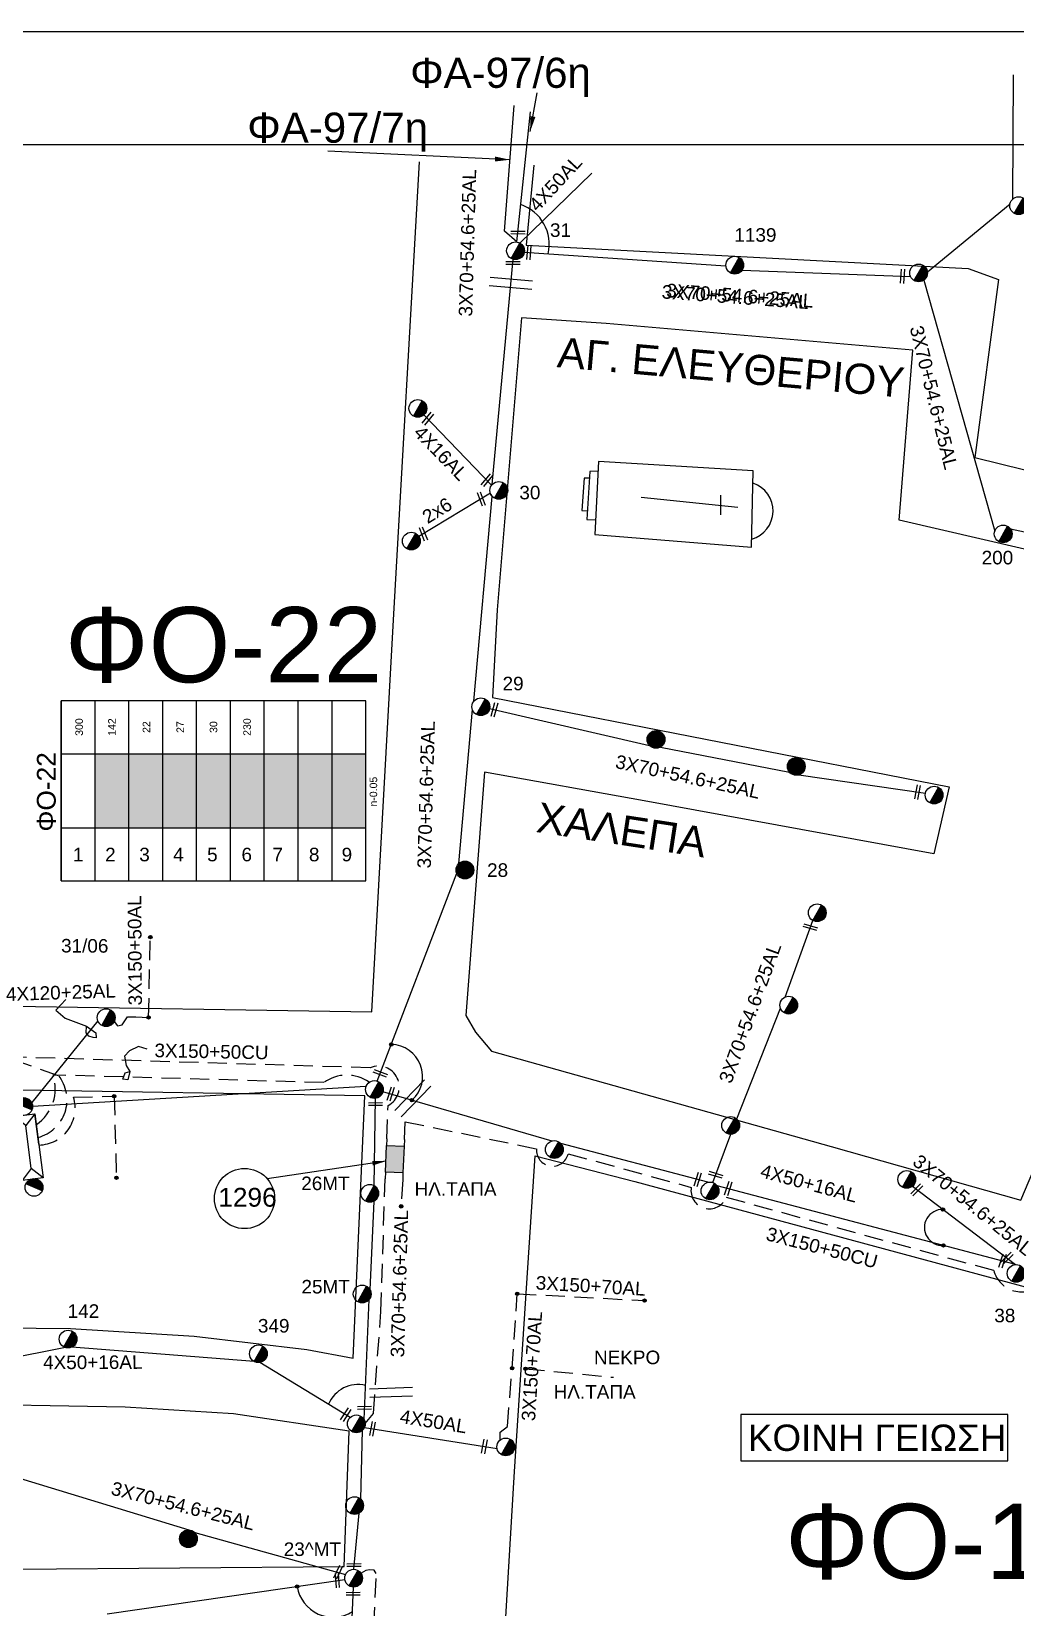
# Model space of a CAD drawing. Header units: millimetres. Extents: x 1113 to 5794, y 757 to 3537.
# Drawn here: x 1696.2 to 1827, y 1574.4 to 1783.7 of the extents above; entities that cross this region are included whole.
import ezdxf
from ezdxf.enums import TextEntityAlignment as Align

# ---------------------------------------------------------------- set-up
doc = ezdxf.new("R2010")
doc.units = ezdxf.units.MM
doc.linetypes.add('DASHED', pattern=[19.05, 12.7, -6.35])
for name, color, linetype in [('Link Box 4 Διευθύνσεων', 7, 'Continuous'), ('Άγνωστα', 7, 'Continuous'), ('Ασφαλειοκιβώτια Χ.Τ 9 αναχωρήσεων', 7, 'Continuous'), ('Γέφυρες Εναέριου Δικτύου', 7, 'Continuous'), ('Γυμνά εναέρια ΧΤ (3Φ)   4x16AL', 7, 'Continuous'), ('Γυμνά εναέρια ΧΤ (3Φ)   4x50AL', 7, 'Continuous'), ('Γυμνά εναέρια ΧΤ και ΦΟΠ (3Φ)   4x50+16AL', 7, 'Continuous'), ('Επιγραφές - Σχήματα', 7, 'Continuous'), ('Καλώδια ΧΤ   3x150+50AL', 7, 'DASHED'), ('Καλώδια ΧΤ   3x150+50CU', 7, 'DASHED'), ('Μηχανική τομή', 7, 'Continuous'), ('Στύλος Ξύλινος', 7, 'Continuous'), ('Στύλος Ξύλινος @ 1', 7, 'Continuous'), ('Στύλος ΦΜ', 7, 'Continuous'), ('Στύλος ΦΜ @ 1', 7, 'Continuous'), ('Συνδέσεις', 7, 'Continuous'), ('Συνεστραμμένα ΧΤ   3x70+54.6+25 AL', 7, 'SYN_LINE'), ('Συνεστραμμένα ΧΤ   4x120+25 AL', 7, 'SYN_LINE'), ('Τομή', 7, 'Continuous'), ('Υποσταθμός εναέριος 2 στύλων', 7, 'Continuous'), ('Υποσταθμός πόλεως', 7, 'Continuous'), ('Υπόβαθρο ΔΕΗ', 7, 'Continuous'), ('Υπόγεια καλώδια Δικτύου ΧΤ και Παρ. ΧΤ - 3X150+70 AL', 7, 'DASHED')]:
    doc.layers.add(name, color=color, linetype=linetype)
doc.styles.get("Standard").update_dxf_attribs({"font": 'arial.ttf'})
doc.linetypes.add('SYN_LINE', pattern='A,0.5,-0.0001,["/\\/\\/\\/",Standard,S=0.1,R=0,X=0,Y=-0.05],-0.25', length=0.7501)
doc.dimstyles.new('ISO-25', dxfattribs={"dimtxt": 2.5, "dimasz": 1.8, "dimexe": 1.25, "dimexo": 0.625, "dimtad": 1, "dimtxsty": 'Standard', "dimcen": 1.8, "dimadec": 0, "dimazin": 0, "dimtfac": 1, "dimtmove": 0, "dimatfit": 3, "dimfxl": 1.25, "dimarcsym": 0})

# ---------------------------------------------------------------- blocks, each defined once
blk = doc.blocks.new('ΥΠΑΡΧΩΝ ΤΣΙΜΕΝΤΕΝΙΟΣ ΣΤΥΛΟΣ')
at = {"layer": 'Στύλος ΦΜ'}
blk.add_hatch(color=7, dxfattribs=at).paths.add_polyline_path([(-1.29, -2.28, 0.574793), (2.62, 0, 0.268822), (1.3, 2.27)])
at = {"layer": 'Στύλος ΦΜ', "color": 7}
blk.add_line((-1.29, -2.28), (1.3, 2.27), dxfattribs=at)
blk.add_circle((0, 0), 2.62, dxfattribs=at)
at = {"layer": 'Στύλος ΦΜ', "flags": 4}
for tag, p in [('ΑΡΙΘΜΟΣ', (-4.68, 8.05)), ('ΤΥΠΟΣ', (-4.91, 3.03))]:
    blk.add_attdef(tag, p, '', height=4, dxfattribs=at)
blk = doc.blocks.new('ΥΠΑΡΧΩΝ ΞΥΛΙΝΟΣ ΣΤΥΛΟΣ')
at = {"layer": 'Στύλος Ξύλινος'}
h = blk.add_hatch(color=7, dxfattribs=at)
h.paths.add_polyline_path([(-2.62, 0, 0.270008), (-1.29, -2.28), (1.3, 2.27, 0.576266)])
h.paths.add_polyline_path([(-1.29, -2.28, 0.574793), (2.62, 0, 0.268822), (1.3, 2.27)])
at = {"layer": 'Στύλος Ξύλινος', "color": 7}
blk.add_line((-1.29, -2.28), (1.3, 2.27), dxfattribs=at)
blk.add_circle((0, 0), 2.62, dxfattribs=at)
at = {"layer": 'Στύλος Ξύλινος', "flags": 4}
for tag, p in [('ΑΡΙΘΜΟΣ', (-4.91, 8.6)), ('ΤΥΠΟΣ', (-4.85, 3.39))]:
    blk.add_attdef(tag, p, '', height=4, dxfattribs=at)
blk = doc.blocks.new('ΥΠΟΣΤΑΘΜΟΣ ΕΝΑΕΡΙΟΣ ΕΠΙ 2 ΣΤΥΛΩΝ')
at = {"layer": 'Υποσταθμός εναέριος 2 στύλων', "linetype": 'Continuous'}
for points in [[(-11.97, -2.11, 0.574793), (-8.45, -0.07, 0.268822), (-9.64, 1.98)], [(9.68, -2.15, 0.574793), (13.19, -0.1, 0.268822), (12.01, 1.95)]]:
    blk.add_hatch(color=256, dxfattribs=at).paths.add_polyline_path(points)
for p, q in [((-11.97, -2.11), (-9.64, 1.98)), ((9.68, -2.15), (12.01, 1.95))]:
    blk.add_line(p, q, dxfattribs=at)
for centre in [(-10.81, -0.07), (10.84, -0.1)]:
    blk.add_circle(centre, 2.36, dxfattribs=at)
at = {"layer": 'Υποσταθμός πόλεως', "linetype": 'Continuous', "ltscale": 40}
blk.add_lwpolyline([(-8.57, 2.82), (8.57, 2.82), (8.57, -2.82), (-8.57, -2.82)], close=True, dxfattribs=at)
for points in [[(-5.75, 0), (-8.57, 2.82)], [(-8.57, -2.82), (-5.75, 0)], [(-5.75, 0), (5.75, 0)], [(5.75, 0), (8.57, 2.82)], [(8.57, -2.82), (5.75, 0)]]:
    blk.add_lwpolyline(points, dxfattribs=at)
at = {"layer": 'Υποσταθμός εναέριος 2 στύλων', "ltscale": 40, "flags": 1}
for tag, p in [('ΜΕΤΑΣΧΗΜΑΤΙΣΜΟΣ', (14.09, 2.51)), ('ΙΣΧΥΣ', (14.07, -0.28)), ('ΑΡΙΘΜΟΣ', (14.19, -3))]:
    blk.add_attdef(tag, p, '', height=1.8, dxfattribs=at)
blk = doc.blocks.new('LINK BOX 4 ΑΝΑΧΩΡΗΣΕΩΝ')
at = {"layer": 'Link Box 4 Διευθύνσεων', "ltscale": 40}
blk.add_hatch(color=256, dxfattribs=at).paths.add_polyline_path([(-3.54, 0), (-3.54, -4.67), (3.54, -4.67), (3.54, 0)])
for p, q in [((-3.54, 0), (-5.33, 0)), ((5.33, 0), (3.54, 0)), ((-3.54, -4.67), (-5.33, -4.67)), ((5.33, -4.67), (3.54, -4.67))]:
    blk.add_line(p, q, dxfattribs=at)
blk.add_lwpolyline([(-3.54, -4.67), (-3.54, 0), (3.54, 0), (3.54, -4.67)], close=True, dxfattribs=at)
blk = doc.blocks.new('ΑΣΦΑΛΕΙΟΚΙΒΩΤΙΟ ΥΠΟΣΤΑΘΜΟΥ 9 ΑΝΑΧΩΡΗΣΕΩΝ')
at = {"layer": 'Ασφαλειοκιβώτια Χ.Τ 9 αναχωρήσεων', "ltscale": 40}
for p, q in [((-23.8, 40.36), (24.02, 40.36)), ((-9.72, 40.36), (-9.72, -40.64)), ((9.94, 40.36), (9.94, -40.64)), ((-23.8, 31.36), (24.02, 31.36)), ((-23.8, 22.36), (24.02, 22.36)), ((-23.8, 13.36), (24.02, 13.36)), ((-23.8, 4.36), (24.02, 4.36)), ((-23.8, -4.64), (24.02, -4.64)), ((-23.8, -13.64), (24.02, -13.64)), ((-23.8, -22.64), (24.02, -22.64)), ((-23.8, -31.64), (24.02, -31.64))]:
    blk.add_line(p, q, dxfattribs=at)
at = {"layer": 'Ασφαλειοκιβώτια Χ.Τ 9 αναχωρήσεων'}
blk.add_lwpolyline([(-23.8, -40.64), (24.02, -40.64), (24.02, 40.36), (-23.8, 40.36)], close=True, dxfattribs=at)
for s, p in [('1', (-18.61, 37.24)), ('2', (-18.61, 28.67)), ('3', (-18.61, 19.6)), ('4', (-18.61, 10.58)), ('5', (-18.61, 1.57)), ('6', (-18.61, -7.57)), ('7', (-18.61, -15.81)), ('8', (-18.61, -25.5)), ('9', (-18.61, -34.19))]:
    blk.add_text(s, height=3.6, rotation=270, dxfattribs=at).set_placement(p)
at = {"layer": 'Ασφαλειοκιβώτια Χ.Τ 9 αναχωρήσεων', "ltscale": 40}
for tag, height, p in [('ΟΝΟΜΑ', 5, (-0.16, 44.31)), ('ΚΕΙΜΕΝΟ 1', 2, (17.06, 35.59)), ('ΚΕΙΜΕΝΟ 2', 2, (17.06, 26.88)), ('ΚΕΙΜΕΝΟ 3', 2, (17.06, 17.69)), ('ΚΕΙΜΕΝΟ 4', 2, (17.06, 8.71)), ('ΚΕΙΜΕΝΟ 5', 2, (17.06, -0.13)), ('ΚΕΙΜΕΝΟ 6', 2, (17.06, -9.05)), ('ΚΕΙΜΕΝΟ 7', 2, (17.06, -18.13)), ('ΚΕΙΜΕΝΟ 8', 2, (17.06, -26.85)), ('ΚΕΙΜΕΝΟ 9', 2, (17.06, -35.99)), ('ΣΧ', 2, (-0.1, -42.64))]:
    blk.add_attdef(tag, text='', height=height, dxfattribs=at).set_placement(p, align=Align.MIDDLE_CENTER)
blk = doc.blocks.new('ΜΗΧΑΝΙΚΗ ΤΟΜΗ')
at = {"layer": 'Μηχανική τομή', "ltscale": 40}
for p, q in [((-1.89, 0.78), (1.89, 0.78)), ((1.89, 0), (-1.89, 0))]:
    blk.add_line(p, q, dxfattribs=at)
blk = doc.blocks.new('ΤΟΜΗ')
at = {"layer": 'Τομή', "ltscale": 40}
for p, q in [((-5.68, 0), (5.68, 0)), ((5.68, -2.33), (-5.68, -2.33))]:
    blk.add_line(p, q, dxfattribs=at)
blk = doc.blocks.new('_ΣΥΝΔΕΣΗ')
at = {"layer": 'Συνδέσεις', "linetype": 'SYN_LINE', "ltscale": 40}
blk.add_hatch(color=256, dxfattribs=at).paths.add_polyline_path([(0.5, -0.01, 1), (-0.5, -0.01, 1)])
at = {"layer": 'Συνδέσεις'}
blk.add_circle((0, -0.01), 0.5, dxfattribs=at)

msp = doc.modelspace()

# ---------------------------------------------------------------- hatches: boundary and pattern name
at = {"layer": 'Ασφαλειοκιβώτια Χ.Τ 9 αναχωρήσεων', "lineweight": -3}
for color, points in [(27, [(1709.11, 1687.78), (1704.61, 1687.78), (1704.61, 1677.95), (1709.11, 1677.95)]), (6, [(1713.61, 1687.78), (1709.11, 1687.78), (1709.11, 1677.95), (1713.61, 1677.95)]), (85, [(1718.11, 1687.78), (1713.61, 1687.78), (1713.61, 1677.95), (1718.11, 1677.95)]), (5, [(1722.61, 1687.78), (1718.11, 1687.78), (1718.11, 1677.95), (1722.61, 1677.95)]), (1, [(1727.11, 1687.78), (1722.61, 1687.78), (1722.61, 1677.95), (1727.11, 1677.95)]), (30, [(1731.61, 1687.78), (1727.11, 1687.78), (1727.11, 1677.95), (1731.61, 1677.95)]), (2, [(1736.11, 1687.78), (1731.61, 1687.78), (1731.61, 1677.95), (1736.11, 1677.95)]), (62, [(1740.61, 1687.78), (1736.11, 1687.78), (1736.11, 1677.95), (1740.61, 1677.95)])]:
    msp.add_hatch(color=color, dxfattribs=at).paths.add_polyline_path(points)

# ---------------------------------------------------------------- linework, layer by layer
at = {"layer": 'Άγνωστα', "color": 27, "lineweight": -3}
for points in [[(1757.16, 1722.4), (1747.65, 1716.67)], [(1739.93, 1588.77), (1740.17, 1597.95)], [(1738.99, 1579.46), (1739.72, 1586.92)]]:
    msp.add_lwpolyline(points, dxfattribs=at)
at = {"layer": 'Άγνωστα', "lineweight": -3}
for points in [[(1757.21, 1722.28), (1757.41, 1721.98)], [(1697.14, 1635.93), (1696.62, 1639.98)]]:
    msp.add_lwpolyline(points, dxfattribs=at)
at = {"layer": 'Άγνωστα', "linetype": 'DASHED', "lineweight": -3, "ltscale": 0.2}
msp.add_lwpolyline([(1761.81, 1606.11), (1761.81, 1606.11), (1773.52, 1604.97)], dxfattribs=at)
at = {"layer": 'Άγνωστα', "color": 30, "lineweight": -3}
msp.add_lwpolyline([(1738.7, 1570.94), (1738.97, 1577.1)], dxfattribs=at)
at = {"layer": 'Γέφυρες Εναέριου Δικτύου', "lineweight": -3}
for centre, radius, start, end in [((1759.4, 1755.46), 5.58, 346.8547, 71.3154), ((1743.91, 1644.94), 4.24, 311.8112, 88.8473), ((1739.54, 1599.8), 4.2, 75.8479, 157.8618), ((1736.23, 1577.91), 4.81, 188.8558, 302.6699)]:
    msp.add_arc(centre, radius, start, end, dxfattribs=at)
at = {"layer": 'Γυμνά εναέρια ΧΤ (3Φ)   4x16AL', "color": 27, "lineweight": -3}
msp.add_lwpolyline([(1748.31, 1732.81), (1757.32, 1723.46)], dxfattribs=at)
at = {"layer": 'Γυμνά εναέρια ΧΤ (3Φ)   4x50AL', "color": 2, "linetype": 'SYN_LINE', "lineweight": -3, "ltscale": 10}
msp.add_lwpolyline([(1761.09, 1755.63), (1770.63, 1764.9)], dxfattribs=at)
at = {"layer": 'Γυμνά εναέρια ΧΤ (3Φ)   4x50AL', "color": 27, "lineweight": -3}
msp.add_lwpolyline([(1740.41, 1598.29), (1758.04, 1595.5)], dxfattribs=at)
at = {"layer": 'Γυμνά εναέρια ΧΤ και ΦΟΠ (3Φ)   4x50+16AL', "color": 85, "lineweight": -3}
for points in [[(1826.27, 1717.68), (1836.41, 1715.52)], [(1740.61, 1643.52), (1740.59, 1643.6), (1696.31, 1640.94)], [(1765.35, 1636.35), (1742.88, 1642.9)], [(1786.08, 1630.87), (1766.51, 1636.03)], [(1826.96, 1619.95), (1787.29, 1630.42)]]:
    msp.add_lwpolyline(points, dxfattribs=at)
at = {"layer": 'Γυμνά εναέρια ΧΤ και ΦΟΠ (3Φ)   4x50+16AL', "color": 27, "lineweight": -3}
for points in [[(1700.68, 1608.92), (1667.23, 1602.27)], [(1725.79, 1607.04), (1725.74, 1607.07), (1701.51, 1608.97)], [(1738.53, 1599.64), (1726.5, 1606.93)]]:
    msp.add_lwpolyline(points, dxfattribs=at)
at = {"layer": 'Γυμνά εναέρια ΧΤ και ΦΟΠ (3Φ)   4x50+16AL', "color": 30, "lineweight": -3}
msp.add_lwpolyline([(1737.82, 1578.08), (1706.2, 1573.51)], dxfattribs=at)
at = {"layer": 'Επιγραφές - Σχήματα', "lineweight": -3}
for points in [[(1112.77, 1783.73), (3154.51, 1783.73), (3154.51, 757.28), (1112.77, 757.28)], [(1127.77, 1768.73), (3139.51, 1768.73), (3139.51, 772.28), (1127.77, 772.28)]]:
    msp.add_lwpolyline(points, close=True, dxfattribs=at)
for points in [[(1700.72, 1655.14), (1699.4, 1653.74), (1700.65, 1652.65), (1703.47, 1651.62), (1704.72, 1650.72), (1704.75, 1650.07), (1704.38, 1650.11), (1703.79, 1650.28), (1703.41, 1650.72), (1703.47, 1651.62)], [(1711.53, 1648.55), (1710.39, 1648.92), (1709.19, 1648.33), (1708.51, 1647.62), (1708.76, 1646.39), (1709.22, 1645.59), (1708.96, 1644.46), (1708.3, 1644.55), (1708.62, 1645.4), (1709.22, 1645.59)]]:
    msp.add_lwpolyline(points, dxfattribs=at)
at = {"layer": 'Επιγραφές - Σχήματα', "color": 190, "lineweight": -3}
msp.add_lwpolyline([(1790.44, 1593.86), (1825.95, 1593.86), (1825.95, 1600.04), (1790.44, 1600.04)], close=True, dxfattribs=at)
at = {"layer": 'Επιγραφές - Σχήματα', "lineweight": -3}
msp.add_circle((1724.48, 1628.71), 4, dxfattribs=at)
msp.add_arc((1817.24, 1624.87), 2.39, 88.109, 273.2179, dxfattribs=at)
at = {"layer": 'Καλώδια ΧΤ   3x150+50AL', "color": 1, "lineweight": -3, "ltscale": 0.2}
msp.add_lwpolyline([(1697.03, 1636.83, 0.541879), (1699.77, 1645.03), (1689.42, 1648.65), (1663.41, 1649.32), (1663.84, 1654.63), (1670.03, 1662.18), (1670.03, 1662.18), (1675.77, 1665.54), (1677.64, 1663.2, 0.755651), (1679.35, 1661.01), (1682.88, 1655.91), (1684.28, 1654.83), (1685.54, 1654.76)], format="xyb", dxfattribs=at)
at = {"layer": 'Καλώδια ΧΤ   3x150+50AL', "color": 62, "lineweight": -3, "ltscale": 0.2}
msp.add_lwpolyline([(1707.15, 1652.24), (1707.61, 1651.67), (1708.21, 1651.8), (1708.93, 1652.84), (1710.04, 1652.86), (1711.73, 1652.77), (1711.96, 1663.44)], dxfattribs=at)
at = {"layer": 'Καλώδια ΧΤ   3x150+50AL', "color": 2, "lineweight": -3, "ltscale": 0.2}
msp.add_lwpolyline([(1697.16, 1635.82, 0.496981), (1701.75, 1642.18), (1707.15, 1642.31), (1707.45, 1631.48)], format="xyb", dxfattribs=at)
at = {"layer": 'Καλώδια ΧΤ   3x150+50AL', "color": 7, "lineweight": -3, "ltscale": 0.2}
msp.add_lwpolyline([(1735.57, 1493.16), (1736.71, 1492.96), (1737.71, 1493.22), (1739.29, 1494.29), (1739.75, 1495.61), (1739.73, 1497.18), (1739.69, 1498.29), (1739.03, 1499.19), (1738.52, 1500.05), (1738.68, 1502.95), (1739.27, 1503.33), (1739.99, 1503.44), (1742.27, 1527.5), (1741.1, 1528.16), (1741.89, 1529.69), (1741.33, 1532.39), (1740.33, 1533.33), (1739.87, 1533.83), (1741.99, 1578.92), (1741.7, 1579.36), (1741.11, 1579.4), (1740.6, 1579.32), (1739.97, 1578.93)], dxfattribs=at)
at = {"layer": 'Καλώδια ΧΤ   3x150+50CU', "color": 27, "lineweight": -3, "ltscale": 0.2}
msp.add_lwpolyline([(1741.05, 1644.15, 0.322058), (1735.01, 1644.11), (1699.02, 1645.12, -0.338151), (1696.81, 1638.54, 2.95301)], format="xyb", dxfattribs=at)
at = {"layer": 'Καλώδια ΧΤ   3x150+50CU', "color": 30, "lineweight": -3, "ltscale": 0.2}
msp.add_lwpolyline([(1745.74, 1636.55), (1745.84, 1638.91), (1763.29, 1635.32, 0.93092), (1767.5, 1634.67), (1783.86, 1630.19, 0.908402), (1788.51, 1628.89), (1824.06, 1619.17, 0.57178), (1830.47, 1617.39, -14.738348)], format="xyb", dxfattribs=at)
msp.add_lwpolyline([(1740.52, 1598.81), (1741.61, 1600.17), (1742.61, 1613.71), (1743.17, 1631.33)], dxfattribs=at)
at = {"layer": 'Καλώδια ΧΤ   3x150+50CU', "color": 27, "lineweight": -3, "ltscale": 0.2}
msp.add_lwpolyline([(1745.5, 1631.22), (1745.3, 1627.68)], dxfattribs=at)
at = {"layer": 'Συνεστραμμένα ΧΤ   3x70+54.6+25 AL', "color": 85, "lineweight": -3, "ltscale": 20}
for points in [[(1826.6, 1761.47), (1826.6, 1761.47), (1826.71, 1777.99)], [(1760.66, 1755.78), (1762.48, 1773.06)], [(1761.66, 1754.41), (1788.47, 1752.59)], [(1790.6, 1752.02), (1813.01, 1751.18)], [(1814.78, 1750.72), (1824.21, 1717.38)], [(1789.92, 1639.28), (1795.7, 1654.01)], [(1786.72, 1630.83), (1789.11, 1637.25)], [(1813.25, 1630.34), (1826.96, 1619.95)]]:
    msp.add_lwpolyline(points, dxfattribs=at)
at = {"layer": 'Συνεστραμμένα ΧΤ   3x70+54.6+25 AL', "color": 2, "lineweight": -3, "ltscale": 20}
msp.add_lwpolyline([(1760.66, 1755.78), (1759.03, 1757.22), (1760.34, 1773.91)], dxfattribs=at)
at = {"layer": 'Συνεστραμμένα ΧΤ   3x70+54.6+25 AL', "color": 85, "lineweight": -3, "ltscale": 10}
for points in [[(1815.25, 1751.83), (1826.23, 1760.85)], [(1796.33, 1655.48), (1800.02, 1665.65)]]:
    msp.add_lwpolyline(points, dxfattribs=at)
at = {"layer": 'Συνεστραμμένα ΧΤ   3x70+54.6+25 AL', "color": 27, "lineweight": -3, "ltscale": 20}
for points in [[(1757.39, 1723.55), (1757.39, 1723.55), (1760.19, 1753.47)], [(1754.98, 1694.79), (1757.41, 1721.98)], [(1752.96, 1673.21), (1754.77, 1693.66)], [(1757.04, 1693.79), (1778.29, 1688.91)], [(1779.75, 1688.67), (1796.92, 1685.34)], [(1798.17, 1684.98), (1814.99, 1682.54)], [(1742.13, 1644.3), (1752.68, 1671.91), (1752.68, 1671.91)], [(1741.79, 1630.37), (1741.71, 1630.42), (1741.91, 1642.03)], [(1741.16, 1616.59), (1741.71, 1628.37)], [(1740.37, 1599.35), (1741.06, 1615.32)]]:
    msp.add_lwpolyline(points, dxfattribs=at)
at = {"layer": 'Συνεστραμμένα ΧΤ   3x70+54.6+25 AL', "color": 30, "lineweight": -3, "ltscale": 20}
for points in [[(1694.55, 1591.57), (1717.06, 1584.7)], [(1717.88, 1584.33), (1737.92, 1578.79)]]:
    msp.add_lwpolyline(points, dxfattribs=at)
at = {"layer": 'Συνεστραμμένα ΧΤ   4x120+25 AL', "color": 62, "lineweight": -3, "ltscale": 10}
msp.add_lwpolyline([(1704.99, 1652.31), (1696.19, 1641.45)], dxfattribs=at)
at = {"layer": 'Υπόβαθρο ΔΕΗ', "lineweight": -3}
for points in [[(1630.96, 1768.73), (1641.84, 1744.25), (1652.4, 1723.96), (1663.43, 1702.01), (1663.43, 1702.01), (1677.34, 1674.95), (1691.05, 1654.31), (1741.41, 1653.5), (1744.25, 1704.77), (1747.72, 1766.42)], [(1762.94, 1765.99), (1761.9, 1755.34), (1820.68, 1752.23), (1820.68, 1752.23), (1824.69, 1750.81), (1821.53, 1727.13), (1864.32, 1716.63), (1880.78, 1766.12)], [(1860.98, 1707.83), (1839.44, 1712.37), (1811.49, 1718.81), (1813.3, 1741.39), (1772.53, 1744.93), (1761.28, 1745.7), (1758.06, 1706.9), (1757.45, 1695.25), (1818.16, 1683.41), (1816.12, 1674.52), (1777.59, 1681.53), (1777.59, 1681.53), (1756.36, 1685.37), (1753.91, 1653.01), (1755.19, 1650.8), (1757.31, 1648.27), (1802.46, 1635.61), (1827.65, 1628.51), (1847.24, 1674.68), (1860.98, 1707.83)], [(1771.45, 1725.31), (1770.38, 1725.27), (1769.98, 1718.9), (1771.14, 1718.85)], [(1771.51, 1726.61), (1771.05, 1716.93), (1791.87, 1715.25), (1792.1, 1725.39), (1771.51, 1726.61)], [(1770.32, 1724.39), (1769.64, 1724.4), (1769.3, 1720.09), (1770.05, 1720.04)], [(1777.18, 1721.89), (1790.04, 1720.55)], [(1787.75, 1722.16), (1787.75, 1719.54)], [(1642.87, 1646.33), (1636.45, 1608.42), (1664.19, 1610.99), (1683.07, 1611.61), (1701.34, 1611.45), (1717.78, 1610.43), (1732.74, 1608.66), (1738.9, 1607.49), (1740.48, 1642.37), (1692.15, 1643.14), (1660.52, 1643.8), (1642.87, 1646.33), (1630.63, 1648.3)], [(1965.86, 1529.64), (2033.17, 1486.32), (2049.96, 1476.88), (2029.59, 1434.24), (1971.23, 1455.25), (1934.35, 1468.36), (1930.64, 1458.3), (1971.01, 1443.92), (2026.59, 1424.82), (2016.3, 1391.08), (1970.38, 1407.13), (1941.94, 1417.14), (1885.15, 1436.51), (1852.12, 1450.45), (1816.07, 1463.91), (1791.03, 1472.26), (1770, 1478.62), (1753.53, 1482.55), (1758.04, 1553.81), (1760.37, 1592.47), (1763.1, 1634.4), (1776.36, 1630.97), (1867.48, 1606.38), (1863.83, 1592.47)], [(1635.15, 1598.06), (1631.55, 1579.82), (1634.62, 1578.89), (1694.03, 1579.5), (1737.72, 1579.84), (1738.41, 1597.79), (1723, 1600.1), (1708.62, 1600.99), (1683.61, 1601.45), (1661.65, 1600.43), (1635.15, 1598.06)]]:
    msp.add_lwpolyline(points, dxfattribs=at)
msp.add_arc((1790.86, 1720.04), 3.87, 285.6152, 71.8, dxfattribs=at)
at = {"layer": 'Υπόγεια καλώδια Δικτύου ΧΤ και Παρ. ΧΤ - 3X150+70 AL', "color": 5, "lineweight": -3, "ltscale": 0.2}
msp.add_lwpolyline([(1743.41, 1636.65), (1743.56, 1641.07, 0.961082), (1741.19, 1646.08), (1691.84, 1647.56), (1661.67, 1648.2), (1662.38, 1655.24), (1662.38, 1655.24), (1669.08, 1664.18), (1677.32, 1668.54), (1675.61, 1671.07)], format="xyb", dxfattribs=at)
at = {"layer": 'Υπόγεια καλώδια Δικτύου ΧΤ και Παρ. ΧΤ - 3X150+70 AL', "color": 27, "lineweight": -3, "ltscale": 0.2}
msp.add_lwpolyline([(1758.44, 1596.63), (1758.44, 1597.69), (1759.43, 1598.42), (1760.04, 1606.17), (1760.73, 1616.07), (1777.66, 1615.16)], dxfattribs=at)

# ---------------------------------------------------------------- block references
at = {"layer": 'Link Box 4 Διευθύνσεων', "lineweight": -3, "xscale": 0.4999999999999482, "yscale": 0.4999999999999482, "zscale": 0.4999999999999482, "rotation": 87.40591045116676}
msp.add_blockref('LINK BOX 4 ΑΝΑΧΩΡΗΣΕΩΝ', (1743.29, 1633.99), dxfattribs=at)
at = {"layer": 'Ασφαλειοκιβώτια Χ.Τ 9 αναχωρήσεων', "lineweight": -3, "xscale": 0.5, "yscale": 0.5, "zscale": 0.5, "rotation": 90}
msp.add_blockref('ΑΣΦΑΛΕΙΟΚΙΒΩΤΙΟ ΥΠΟΣΤΑΘΜΟΥ 9 ΑΝΑΧΩΡΗΣΕΩΝ', (1720.29, 1682.81), dxfattribs=at).add_auto_attribs({'ΟΝΟΜΑ': 'ΦΟ-22', 'ΣΧ': 'n-0.05', 'ΚΕΙΜΕΝΟ 2': '142', 'ΚΕΙΜΕΝΟ 1': '300', 'ΚΕΙΜΕΝΟ 3': '22', 'ΚΕΙΜΕΝΟ 4': '27', 'ΚΕΙΜΕΝΟ 5': '30', 'ΚΕΙΜΕΝΟ 6': '230'})
at = {"layer": 'Μηχανική τομή', "lineweight": -3}
for p, xscale, yscale, zscale, rotation in [((1760.82, 1757.22), 0.4999999999998208, 0.4999999999998208, 0.4999999999998208, 179.6638358850386), ((1762.48, 1754.36), 0.4999999999998343, 0.4999999999998343, 0.4999999999998343, 85.84795378965917), ((1760.16, 1753.17), 0.4999999999998208, 0.4999999999998208, 0.4999999999998208, 179.6638358850386), ((1812.12, 1751.21), 0.4999999999998343, 0.4999999999998343, 0.4999999999998343, 85.84795378965917), ((1748.69, 1732.42), 0.4999999999998414, 0.4999999999998414, 0.4999999999998414, 230.3856702786763), ((1756.55, 1724.26), 0.4999999999998414, 0.4999999999998414, 0.4999999999998414, 230.3856702786763), ((1755.78, 1721.56), 0.4999999999996998, 0.4999999999996998, 0.4999999999996998, 291.0225416586474), ((1748.08, 1716.93), 0.4999999999996998, 0.4999999999996998, 0.4999999999996998, 291.0225416586474), ((1757.5, 1693.69), 0.4999999999997571, 0.4999999999997571, 0.4999999999997571, 254.1791106452644), ((1813.74, 1682.72), 0.4999999999997007, 0.4999999999997007, 0.4999999999997007, 258.9335047382687), ((1799.63, 1664.57), 0.4999999999998382, 0.4999999999998382, 0.4999999999998382, 343.3507120019266), ((1742.46, 1645.16), 0.4999999999997286, 0.4999999999997286, 0.4999999999997286, 338.6354787106545), ((1744.1, 1642.55), 0.4999999999996403, 0.4999999999996403, 0.4999999999996403, 72.05658553480758), ((1744.1, 1642.55), 0.4999999999996403, 0.4999999999996403, 0.4999999999996403, 72.05658553480758), ((1741.89, 1641.07), 0.4999999999996538, 0.4999999999996538, 0.4999999999996538, 1.070079682174826), ((1784.9, 1631.18), 0.4999999999996403, 0.4999999999996403, 0.4999999999996403, 72.05658553480758), ((1787.04, 1631.69), 0.4999999999998382, 0.4999999999998382, 0.4999999999998382, 343.3507120019266), ((1788.96, 1629.98), 0.4999999999996403, 0.4999999999996403, 0.4999999999996403, 72.05658553480758), ((1813.69, 1630.01), 0.4999999999996989, 0.4999999999996989, 0.4999999999996989, 225.5951989790213), ((1825.41, 1620.36), 0.4999999999996403, 0.4999999999996403, 0.4999999999996403, 72.05658553480758), ((1825.69, 1620.91), 0.4999999999996701, 0.4999999999996701, 0.4999999999996701, 224.3467331449228), ((1738.1, 1599.9), 0.5000000000000299, 0.5000000000000299, 0.5000000000000299, 56.3598473190611), ((1740.43, 1600.71), 0.4999999999996538, 0.4999999999996538, 0.4999999999996538, 1.070079682174826), ((1741.68, 1598.09), 0.5000000000000059, 0.5000000000000059, 0.5000000000000059, 79.42050273566457), ((1756.55, 1595.73), 0.5000000000000059, 0.5000000000000059, 0.5000000000000059, 79.42050273566457), ((1737.1, 1579.01), 0.4999999999999227, 0.4999999999999227, 0.4999999999999227, 65.27556494089829), ((1737.01, 1577.97), 0.4999999999998695, 0.4999999999998695, 0.4999999999998695, 93.86653427831513), ((1739.03, 1579.82), 0.5000000000000103, 0.5000000000000103, 0.5000000000000103, 0.2802491494503461), ((1738.92, 1576.01), 0.5000000000000103, 0.5000000000000103, 0.5000000000000103, 0.2802491494503461)]:
    msp.add_blockref('ΜΗΧΑΝΙΚΗ ΤΟΜΗ', p, dxfattribs=dict(at, xscale=xscale, yscale=yscale, zscale=zscale, rotation=rotation))
at = {"layer": 'Στύλος Ξύλινος @ 1', "lineweight": -3, "ltscale": 40, "xscale": 0.4499999999998181, "yscale": 0.4499999999998181, "zscale": 0.4499999999998181}
for p in [(1779.17, 1689.7), (1797.81, 1686.11), (1717.02, 1583.52)]:
    msp.add_blockref('ΥΠΑΡΧΩΝ ΞΥΛΙΝΟΣ ΣΤΥΛΟΣ', p, dxfattribs=at)
at = {"layer": 'Στύλος Ξύλινος @ 1', "lineweight": -3, "ltscale": 40}
ref = msp.add_blockref('ΥΠΑΡΧΩΝ ΞΥΛΙΝΟΣ ΣΤΥΛΟΣ', (1753.77, 1672.35), dxfattribs=dict(at, xscale=0.4499999999998181, yscale=0.4499999999998181, zscale=0.4499999999998181))
ref.add_attrib('ΤΥΠΟΣ', '28', (1756.72, 1671.44), dxfattribs={"layer": 'Στύλος Ξύλινος', "height": 1.8, "flags": 4})
at = {"layer": 'Στύλος ΦΜ @ 1', "lineweight": -3, "ltscale": 40, "xscale": 0.4499999999998181, "yscale": 0.4499999999998181, "zscale": 0.4499999999998181}
for p in [(1827.38, 1760.6), (1814.08, 1751.67), (1747.52, 1733.67), (1746.65, 1716.04), (1816.14, 1682.3), (1800.6, 1666.67), (1706.09, 1652.74), (1796.81, 1654.4), (1741.74, 1643.19), (1789.1, 1638.43), (1765.66, 1635.22), (1786.35, 1629.72), (1812.5, 1631.25), (1739.34, 1598.78), (1759.2, 1595.72), (1739.11, 1587.93)]:
    msp.add_blockref('ΥΠΑΡΧΩΝ ΤΣΙΜΕΝΤΕΝΙΟΣ ΣΤΥΛΟΣ', p, dxfattribs=at)
at = {"layer": 'Στύλος ΦΜ @ 1', "lineweight": -3, "ltscale": 40}
ref = msp.add_blockref('ΥΠΑΡΧΩΝ ΤΣΙΜΕΝΤΕΝΙΟΣ ΣΤΥΛΟΣ', (1760.5, 1754.61), dxfattribs=dict(at, xscale=0.4499999999998181, yscale=0.4499999999998181, zscale=0.4499999999998181))
ref.add_attrib('ΤΥΠΟΣ', '31', (1765.08, 1756.45), dxfattribs={"layer": 'Στύλος ΦΜ', "height": 1.8, "flags": 4})
ref = msp.add_blockref('ΥΠΑΡΧΩΝ ΤΣΙΜΕΝΤΕΝΙΟΣ ΣΤΥΛΟΣ', (1789.64, 1752.69), dxfattribs=dict(at, xscale=0.4499999999998181, yscale=0.4499999999998181, zscale=0.4499999999998181))
ref.add_attrib('ΤΥΠΟΣ', '1139', (1789.59, 1755.81), dxfattribs={"layer": 'Στύλος ΦΜ', "height": 1.8, "flags": 4})
ref = msp.add_blockref('ΥΠΑΡΧΩΝ ΤΣΙΜΕΝΤΕΝΙΟΣ ΣΤΥΛΟΣ', (1758.28, 1722.77), dxfattribs=dict(at, xscale=0.4499999999998181, yscale=0.4499999999998181, zscale=0.4499999999998181))
ref.add_attrib('ΤΥΠΟΣ', '30', (1761.01, 1721.59), dxfattribs={"layer": 'Στύλος ΦΜ', "height": 1.8, "flags": 4})
ref = msp.add_blockref('ΥΠΑΡΧΩΝ ΤΣΙΜΕΝΤΕΝΙΟΣ ΣΤΥΛΟΣ', (1825.32, 1716.99), dxfattribs=dict(at, xscale=0.4499999999998181, yscale=0.4499999999998181, zscale=0.4499999999998181))
ref.add_attrib('ΤΥΠΟΣ', '200', (1822.46, 1712.95), dxfattribs={"layer": 'Στύλος ΦΜ', "height": 1.8, "flags": 4})
ref = msp.add_blockref('ΥΠΑΡΧΩΝ ΤΣΙΜΕΝΤΕΝΙΟΣ ΣΤΥΛΟΣ', (1755.89, 1694.04), dxfattribs=dict(at, xscale=0.4499999999998181, yscale=0.4499999999998181, zscale=0.4499999999998181))
ref.add_attrib('ΤΥΠΟΣ', '29', (1758.78, 1696.22), dxfattribs={"layer": 'Στύλος ΦΜ', "height": 1.8, "flags": 4})
ref = msp.add_blockref('ΥΠΑΡΧΩΝ ΤΣΙΜΕΝΤΕΝΙΟΣ ΣΤΥΛΟΣ', (1741.13, 1629.4), dxfattribs=dict(at, xscale=0.4499999999998181, yscale=0.4499999999998181, zscale=0.4499999999998181))
ref.add_attrib('ΤΥΠΟΣ', '26MT', (1732.02, 1629.83), dxfattribs={"layer": 'Στύλος ΦΜ', "height": 1.8, "flags": 4})
ref = msp.add_blockref('ΥΠΑΡΧΩΝ ΤΣΙΜΕΝΤΕΝΙΟΣ ΣΤΥΛΟΣ', (1827.03, 1618.77), dxfattribs=dict(at, xscale=0.4499999999998181, yscale=0.4499999999998181, zscale=0.4499999999998181))
ref.add_attrib('ΤΥΠΟΣ', '38', (1824.14, 1612.27), dxfattribs={"layer": 'Στύλος ΦΜ', "height": 1.8, "flags": 4})
ref = msp.add_blockref('ΥΠΑΡΧΩΝ ΤΣΙΜΕΝΤΕΝΙΟΣ ΣΤΥΛΟΣ', (1740.12, 1616.03), dxfattribs=dict(at, xscale=0.4499999999998181, yscale=0.4499999999998181, zscale=0.4499999999998181))
ref.add_attrib('ΤΥΠΟΣ', '25MT', (1732.05, 1616.1), dxfattribs={"layer": 'Στύλος ΦΜ', "height": 1.8, "flags": 4})
ref = msp.add_blockref('ΥΠΑΡΧΩΝ ΤΣΙΜΕΝΤΕΝΙΟΣ ΣΤΥΛΟΣ', (1701.03, 1610.04), dxfattribs=dict(at, xscale=0.4499999999998181, yscale=0.4499999999998181, zscale=0.4499999999998181))
ref.add_attrib('ΤΥΠΟΣ', '142', (1700.97, 1612.86), dxfattribs={"layer": 'Στύλος ΦΜ', "height": 1.8, "flags": 4})
ref = msp.add_blockref('ΥΠΑΡΧΩΝ ΤΣΙΜΕΝΤΕΝΙΟΣ ΣΤΥΛΟΣ', (1726.32, 1608.09), dxfattribs=dict(at, xscale=0.4499999999998181, yscale=0.4499999999998181, zscale=0.4499999999998181))
ref.add_attrib('ΤΥΠΟΣ', '349', (1726.26, 1610.91), dxfattribs={"layer": 'Στύλος ΦΜ', "height": 1.8, "flags": 4})
ref = msp.add_blockref('ΥΠΑΡΧΩΝ ΤΣΙΜΕΝΤΕΝΙΟΣ ΣΤΥΛΟΣ', (1738.98, 1578.28), dxfattribs=dict(at, xscale=0.4499999999998181, yscale=0.4499999999998181, zscale=0.4499999999998181))
ref.add_attrib('ΤΥΠΟΣ', '23^ MT', (1729.69, 1581.23), dxfattribs={"layer": 'Στύλος ΦΜ', "height": 1.8, "flags": 4})
at = {"layer": 'Συνδέσεις', "lineweight": -3, "xscale": 0.4499999999998181, "yscale": 0.4499999999998181, "zscale": 0.4499999999998181}
for p in [(1711.96, 1663.44), (1711.73, 1652.77), (1743.99, 1649.18), (1707.15, 1642.31), (1746.73, 1641.78), (1707.45, 1631.48), (1745.3, 1627.68), (1817.32, 1627.26), (1817.37, 1622.49), (1760.73, 1616.07), (1777.66, 1615.16), (1760.04, 1606.17), (1761.81, 1606.11), (1731.48, 1577.17)]:
    msp.add_blockref('_ΣΥΝΔΕΣΗ', p, dxfattribs=at)
at = {"layer": 'Τομή', "lineweight": -3}
for p, xscale, yscale, zscale, rotation in [((1759.84, 1749.7), 0.4999999999997375, 0.4999999999997375, 0.4999999999997375, 174.8060611744961), ((1747.27, 1641.62), 0.4999999999996843, 0.4999999999996843, 0.4999999999996843, 225.9158080846644), ((1747.27, 1641.62), 0.4999999999996843, 0.4999999999996843, 0.4999999999996843, 225.9158080846644), ((1743.99, 1602.38), 0.4999999999997314, 0.4999999999997314, 0.4999999999997314, 182.0421976190609)]:
    msp.add_blockref('ΤΟΜΗ', p, dxfattribs=dict(at, xscale=xscale, yscale=yscale, zscale=zscale, rotation=rotation))
at = {"layer": 'Υποσταθμός εναέριος 2 στύλων', "lineweight": -3, "xscale": 0.50000000000003, "yscale": 0.50000000000003, "zscale": 0.50000000000003, "rotation": 97.3244519989179}
msp.add_blockref('ΥΠΟΣΤΑΘΜΟΣ ΕΝΑΕΡΙΟΣ ΕΠΙ 2 ΣΤΥΛΩΝ', (1695.77, 1635.55), dxfattribs=at)

# ---------------------------------------------------------------- texts
at = {"layer": 'Γυμνά εναέρια ΧΤ (3Φ)   4x16AL', "color": 7, "lineweight": -3, "insert": (1748.12, 1731.57), "char_height": 1.8, "width": 168.3718, "attachment_point": 1, "rotation": 314.122}
msp.add_mtext('4X16AL', dxfattribs=at)
at = {"layer": 'Γυμνά εναέρια ΧΤ (3Φ)   4x50AL', "color": 7, "lineweight": -3, "char_height": 1.8, "width": 168.3718, "attachment_point": 1}
for insert, rotation in [((1762.11, 1760.9), 47.2174), ((1745.32, 1600.7), 350.9256)]:
    msp.add_mtext('4X50AL', dxfattribs=dict(at, insert=insert, rotation=rotation))
at = {"layer": 'Γυμνά εναέρια ΧΤ και ΦΟΠ (3Φ)   4x50+16AL', "color": 7, "lineweight": -3, "char_height": 1.8, "width": 168.3718, "attachment_point": 1}
for insert, rotation in [((1793.37, 1633.32), 344.9253), ((1697.7, 1607.84), 0.2311)]:
    msp.add_mtext('4X50+16AL', dxfattribs=dict(at, insert=insert, rotation=rotation))
at = {"layer": 'Επιγραφές - Σχήματα', "color": 7, "lineweight": -3, "attachment_point": 1}
for s, insert, char_height, width in [('ΦΑ-97/6η', (1746.49, 1780.25), 4, 168.3718), ('ΦΑ-97/7η', (1724.84, 1772.96), 4, 168.3718), ('ΦΟ-22', (1700.59, 1707.28), 10, 46.1362), ('ΗΛ.ΤΑΠΑ', (1747.08, 1630.88), 1.8, 168.3718), ('ΝΕΚΡΟ', (1770.93, 1608.51), 1.8, 168.3718), ('ΗΛ.ΤΑΠΑ', (1765.57, 1603.93), 1.8, 168.3718), ('ΦΟ-155', (1796.31, 1588.16), 10, 168.3718)]:
    msp.add_mtext(s, dxfattribs=dict(at, insert=insert, char_height=char_height, width=width))
at = {"layer": 'Επιγραφές - Σχήματα', "color": 7, "lineweight": -3, "width": 168.3718, "attachment_point": 1}
for s, insert, char_height, rotation in [('ΑΓ. ΕΛΕΥΘΕΡΙΟΥ', (1766.28, 1743.14), 4, 354.9528), ('2x6', (1747.88, 1719.81), 1.8, 31.8083), ('ΧΑΛΕΠΑ', (1763.71, 1681.37), 4, 351.3317), ('31/06', (1700.1, 1663.2), 1.8, 359.7128)]:
    msp.add_mtext(s, dxfattribs=dict(at, insert=insert, char_height=char_height, rotation=rotation))
at = {"layer": 'Επιγραφές - Σχήματα', "lineweight": -3, "insert": (1720.99, 1630.13), "char_height": 2.5, "width": 9.2843, "attachment_point": 1}
msp.add_mtext('1296', dxfattribs=at)
at = {"layer": 'Επιγραφές - Σχήματα', "color": 190, "lineweight": -3, "insert": (1791.39, 1598.69), "char_height": 3.5, "width": 35.1311, "attachment_point": 1}
msp.add_mtext('KOINH ΓΕΙΩΣΗ', dxfattribs=at)
at = {"layer": 'Καλώδια ΧΤ   3x150+50AL', "color": 7, "lineweight": -3, "insert": (1709.05, 1654.36), "char_height": 1.8, "width": 168.3718, "attachment_point": 1, "rotation": 90.4277}
msp.add_mtext('3X150+50AL', dxfattribs=at)
at = {"layer": 'Καλώδια ΧΤ   3x150+50CU', "color": 7, "lineweight": -3, "char_height": 1.8, "width": 168.3718, "attachment_point": 1}
for insert, rotation in [((1712.53, 1649.3), 358.8624), ((1794.12, 1624.96), 345.45)]:
    msp.add_mtext('3X150+50CU', dxfattribs=dict(at, insert=insert, rotation=rotation))
at = {"layer": 'Συνεστραμμένα ΧΤ   3x70+54.6+25 AL', "color": 7, "lineweight": -3, "char_height": 1.8, "width": 168.3718, "attachment_point": 1}
for insert, rotation in [((1752.94, 1745.9), 88.4081), ((1780.63, 1750.26), 355.8335), ((1780.01, 1750.08), 355.8335), ((1814.63, 1744.82), 283.8663), ((1747.44, 1672.6), 88.4081), ((1774.03, 1687.69), 347.802), ((1787.48, 1644.49), 70.0005), ((1814.27, 1634.72), 320.9299), ((1743.89, 1607.65), 88.4081), ((1707.05, 1591.16), 345.7936)]:
    msp.add_mtext('3X70+54.6+25AL', dxfattribs=dict(at, insert=insert, rotation=rotation))
at = {"layer": 'Συνεστραμμένα ΧΤ   4x120+25 AL', "color": 7, "lineweight": -3, "insert": (1692.74, 1656.74), "char_height": 1.8, "width": 168.3718, "attachment_point": 1, "rotation": 1.8992}
msp.add_mtext('4X120+25AL', dxfattribs=at)
at = {"layer": 'Υπόγεια καλώδια Δικτύου ΧΤ και Παρ. ΧΤ - 3X150+70 AL', "color": 7, "lineweight": -3, "char_height": 1.8, "width": 168.3718, "attachment_point": 1}
for insert, rotation in [((1763.25, 1618.44), 356.6601), ((1761.29, 1599.22), 86.2192)]:
    msp.add_mtext('3X150+70AL', dxfattribs=dict(at, insert=insert, rotation=rotation))

# ---------------------------------------------------------------- leaders
at = {"layer": 'Επιγραφές - Σχήματα', "lineweight": -3, "ltscale": 40}
for points in [[(1762.46, 1770.47), (1763.39, 1775.58)], [(1759.77, 1766.7), (1735.54, 1767.83)]]:
    msp.add_leader(points, dimstyle='ISO-25', override={"dimasz": 2, "dimtad": 0}, dxfattribs=at)
at = {"layer": 'Επιγραφές - Σχήματα', "lineweight": -3}
msp.add_leader([(1743.27, 1633.67), (1727.5, 1631.33)], dimstyle='ISO-25', override={"dimgap": 0.625, "dimtad": 0}, dxfattribs=at)

doc.saveas('drawing.dxf')
